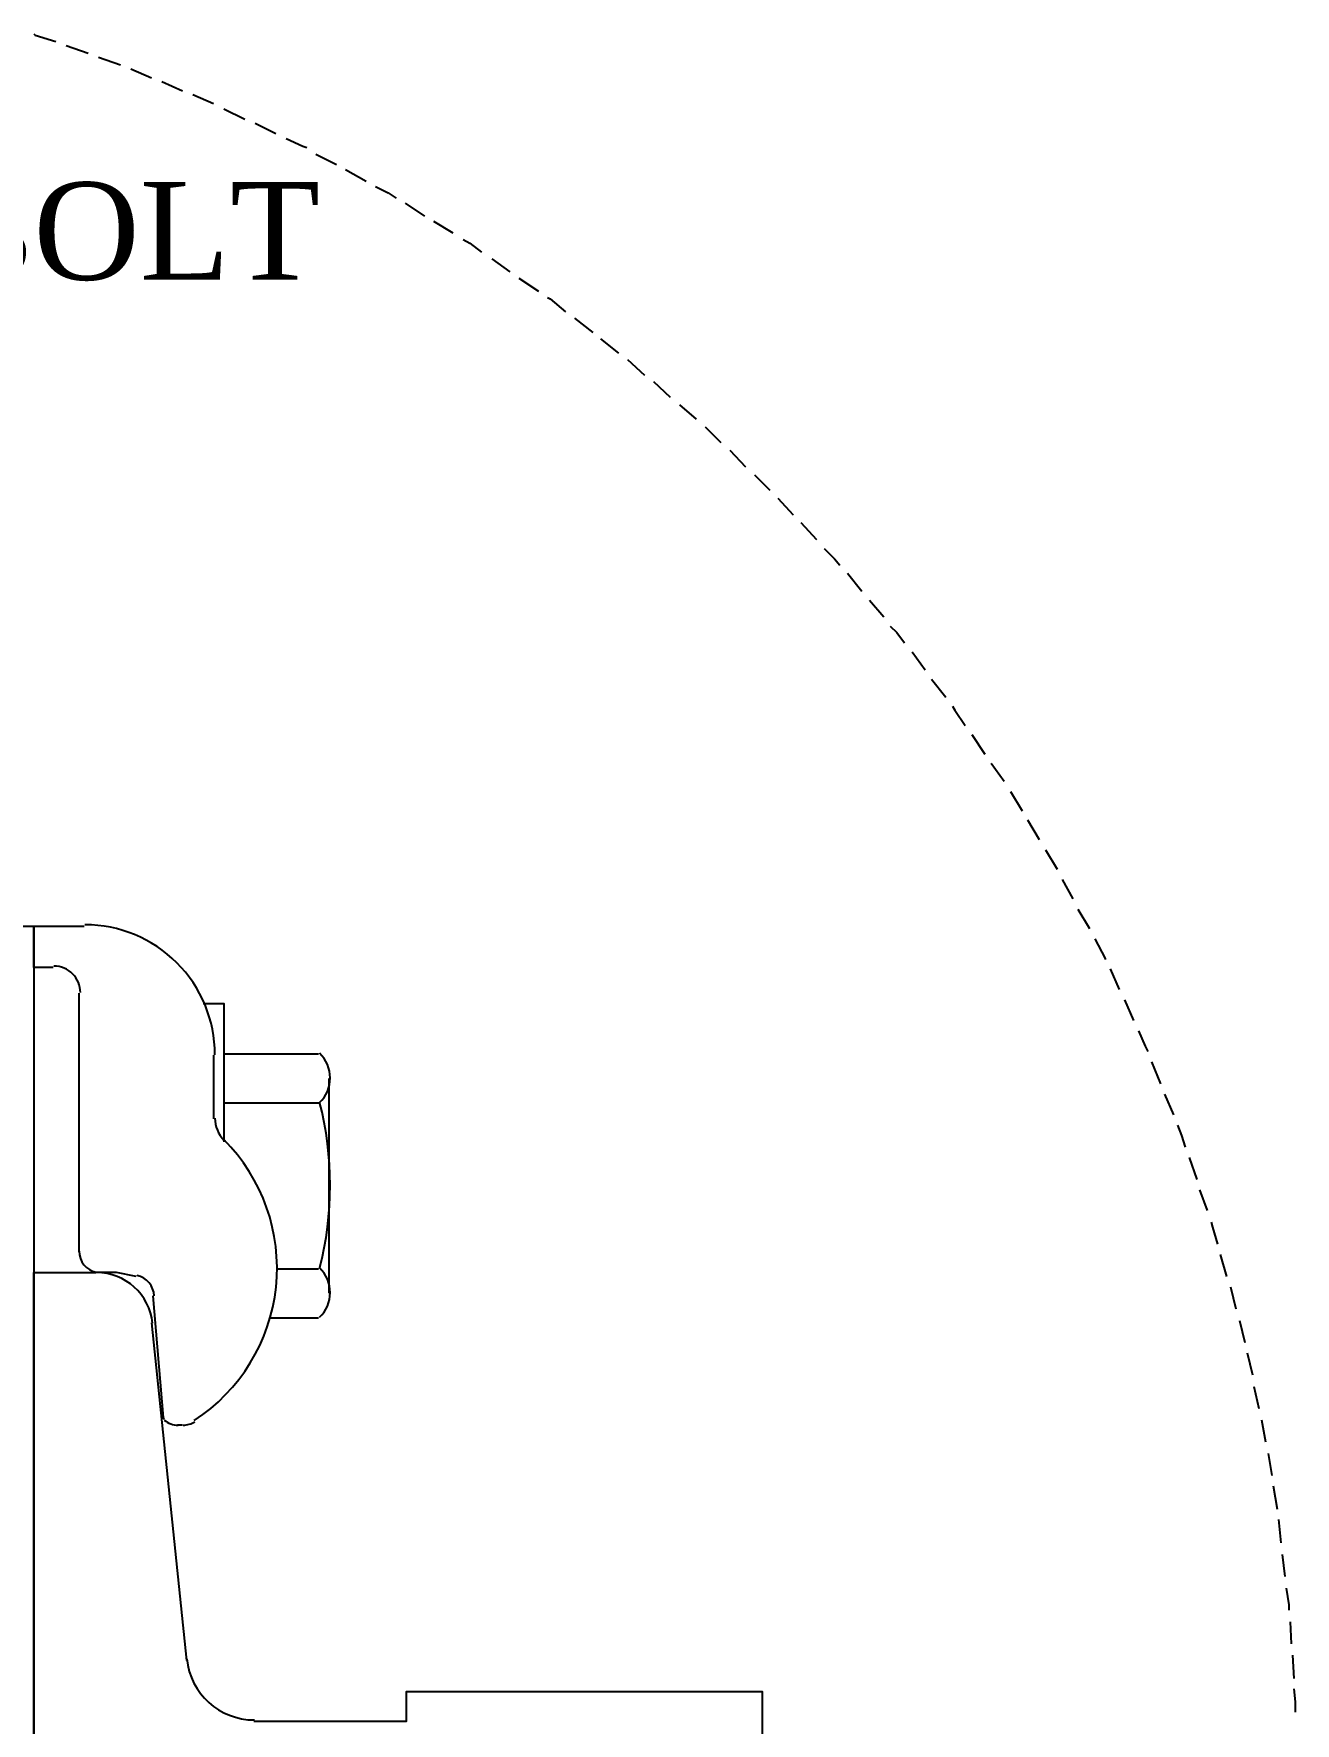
# Model space of a CAD drawing. Header units: millimetres. Extents: x -665 to 1025160, y -28012 to 4210.
# Drawn here: x 1011151 to 1011797, y 241 to 1106 of the extents above; entities that cross this region are included whole.
import ezdxf

# ---------------------------------------------------------------- set-up
doc = ezdxf.new("R2010")
doc.units = ezdxf.units.MM
doc.layers.add('PDF_0', color=7, linetype='Continuous')
doc.layers.add('PDF_gide rail', color=7, linetype='Continuous')

msp = doc.modelspace()

# ---------------------------------------------------------------- linework, layer by layer
at = {"layer": 'PDF_0', "lineweight": 25, "transparency": 33554666, "elevation": -137}
for points in [[(1011151.135, 1106.132), (1011151.797, 1105.469), (1011162.391, 1102.159)], [(1011151.135, 1106.132), (1011151.797, 1105.469), (1011162.391, 1102.159)], [(1011167.688, 1100.173), (1011178.943, 1096.2)], [(1011167.688, 1100.173), (1011178.943, 1096.2)], [(1011184.24, 1094.214), (1011195.496, 1090.241)], [(1011184.24, 1094.214), (1011195.496, 1090.241)], [(1011200.793, 1088.255), (1011211.386, 1083.62)], [(1011200.793, 1088.255), (1011211.386, 1083.62)], [(1011216.683, 1081.634), (1011227.277, 1076.999)], [(1011216.683, 1081.634), (1011227.277, 1076.999)], [(1011232.574, 1075.013), (1011243.167, 1070.378)], [(1011232.574, 1075.013), (1011243.167, 1070.378)], [(1011248.464, 1067.73), (1011259.058, 1062.433)], [(1011248.464, 1067.73), (1011259.058, 1062.433)], [(1011264.354, 1060.446), (1011274.948, 1055.15)], [(1011264.354, 1060.446), (1011274.948, 1055.15)], [(1011280.245, 1052.501), (1011288.852, 1048.529), (1011290.838, 1047.867)], [(1011280.245, 1052.501), (1011288.852, 1048.529), (1011290.838, 1047.867)], [(1011295.473, 1044.556), (1011306.067, 1039.259)], [(1011295.473, 1044.556), (1011306.067, 1039.259)], [(1011310.702, 1036.611), (1011321.295, 1030.652)], [(1011310.702, 1036.611), (1011321.295, 1030.652)], [(1011325.93, 1028.003), (1011332.551, 1024.693), (1011336.524, 1022.045)], [(1011325.93, 1028.003), (1011332.551, 1024.693), (1011336.524, 1022.045)], [(1011341.158, 1019.396), (1011351.09, 1012.775)], [(1011341.158, 1019.396), (1011351.09, 1012.775)], [(1011355.724, 1010.127), (1011365.656, 1004.168)], [(1011355.724, 1010.127), (1011365.656, 1004.168)], [(1011370.953, 1000.857), (1011374.263, 998.871), (1011380.222, 994.236)], [(1011370.953, 1000.857), (1011374.263, 998.871), (1011380.222, 994.236)], [(1011385.519, 990.926), (1011394.788, 984.305)], [(1011385.519, 990.926), (1011394.788, 984.305)], [(1011399.423, 980.994), (1011409.355, 974.373)], [(1011399.423, 980.994), (1011409.355, 974.373)], [(1011413.989, 971.063), (1011415.314, 970.401), (1011423.259, 963.78)], [(1011413.989, 971.063), (1011415.314, 970.401), (1011423.259, 963.78)], [(1011427.894, 960.469), (1011437.163, 953.186)], [(1011427.894, 960.469), (1011437.163, 953.186)], [(1011441.136, 949.875), (1011450.405, 942.592)], [(1011441.136, 949.875), (1011450.405, 942.592)], [(1011455.04, 939.282), (1011463.647, 931.337)], [(1011455.04, 939.282), (1011463.647, 931.337)], [(1011468.282, 928.026), (1011476.889, 920.081)], [(1011468.282, 928.026), (1011476.889, 920.081)], [(1011481.524, 916.108), (1011490.131, 908.825)], [(1011481.524, 916.108), (1011490.131, 908.825)], [(1011494.766, 904.853), (1011502.711, 896.907)], [(1011494.766, 904.853), (1011502.711, 896.907)], [(1011507.346, 892.935), (1011515.291, 884.327)], [(1011507.346, 892.935), (1011515.291, 884.327)], [(1011519.926, 880.355), (1011527.209, 873.072), (1011527.871, 872.41)], [(1011519.926, 880.355), (1011527.209, 873.072), (1011527.871, 872.41)], [(1011531.844, 868.437), (1011539.789, 859.83)], [(1011531.844, 868.437), (1011539.789, 859.83)], [(1011543.761, 855.857), (1011551.707, 847.25)], [(1011543.761, 855.857), (1011551.707, 847.25)], [(1011555.679, 842.615), (1011560.976, 837.318), (1011563.624, 834.008)], [(1011555.679, 842.615), (1011560.976, 837.318), (1011563.624, 834.008)], [(1011567.597, 830.035), (1011574.88, 820.766)], [(1011567.597, 830.035), (1011574.88, 820.766)], [(1011578.853, 816.131), (1011586.136, 807.524)], [(1011578.853, 816.131), (1011586.136, 807.524)], [(1011589.446, 802.889), (1011592.757, 799.578), (1011596.73, 794.282)], [(1011589.446, 802.889), (1011592.757, 799.578), (1011596.73, 794.282)], [(1011600.702, 789.647), (1011607.323, 780.377)], [(1011600.702, 789.647), (1011607.323, 780.377)], [(1011610.634, 775.743), (1011617.917, 766.473)], [(1011610.634, 775.743), (1011617.917, 766.473)], [(1011621.227, 761.839), (1011622.552, 759.852), (1011627.848, 751.907)], [(1011621.227, 761.839), (1011622.552, 759.852), (1011627.848, 751.907)], [(1011631.159, 747.272), (1011637.78, 737.341)], [(1011631.159, 747.272), (1011637.78, 737.341)], [(1011641.09, 732.706), (1011647.711, 723.437)], [(1011641.09, 732.706), (1011647.711, 723.437)], [(1011651.022, 718.14), (1011656.981, 708.208)], [(1011651.022, 718.14), (1011656.981, 708.208)], [(1011659.629, 703.574), (1011665.588, 693.642)], [(1011659.629, 703.574), (1011665.588, 693.642)], [(1011668.899, 688.345), (1011674.858, 678.414)], [(1011668.899, 688.345), (1011674.858, 678.414)], [(1011677.506, 673.117), (1011682.803, 663.185)], [(1011677.506, 673.117), (1011682.803, 663.185)], [(1011685.451, 657.889), (1011691.41, 647.957)], [(1011685.451, 657.889), (1011691.41, 647.957)], [(1011161.067, 628.094), (1011151.135, 628.094), (1011151.135, 649.281), (1011176.957, 649.281)], [(1011151.135, 649.281), (1011151.135, 649.281)], [(1011161.067, 628.094), (1011151.135, 628.094), (1011151.135, 649.281), (1011176.957, 649.281)], [(1011151.135, 649.281), (1011151.135, 649.281)], [(1011169.012, 649.281), (1011169.012, 649.281)], [(1011169.012, 649.281), (1011169.012, 649.281)], [(1011694.059, 642.66), (1011699.355, 632.729), (1011699.355, 632.067)], [(1011694.059, 642.66), (1011699.355, 632.729), (1011699.355, 632.067)], [(1011702.004, 627.432), (1011706.638, 616.838)], [(1011702.004, 627.432), (1011706.638, 616.838)], [(1011174.309, 482.432), (1011174.309, 614.852)], [(1011174.309, 482.432), (1011174.309, 614.852)], [(1011237.87, 609.555), (1011248.464, 609.555), (1011248.464, 538.71)], [(1011237.87, 609.555), (1011248.464, 609.555), (1011248.464, 538.71)], [(1011709.287, 611.541), (1011713.922, 600.948)], [(1011709.287, 611.541), (1011713.922, 600.948)], [(1011716.57, 595.651), (1011719.881, 587.706), (1011721.205, 585.057)], [(1011716.57, 595.651), (1011719.881, 587.706), (1011721.205, 585.057)], [(1011243.167, 583.071), (1011243.167, 550.628)], [(1011243.167, 583.071), (1011243.167, 550.628)], [(1011296.797, 583.733), (1011248.464, 583.733)], [(1011296.797, 583.733), (1011248.464, 583.733)], [(1011723.191, 579.761), (1011727.826, 568.505)], [(1011723.191, 579.761), (1011727.826, 568.505)], [(1011302.094, 571.153), (1011302.094, 461.244)], [(1011302.094, 571.153), (1011302.094, 461.244)], [(1011729.812, 563.208), (1011734.447, 552.614)], [(1011729.812, 563.208), (1011734.447, 552.614)], [(1011296.797, 558.573), (1011248.464, 558.573)], [(1011296.797, 558.573), (1011248.464, 558.573)], [(1011736.433, 547.318), (1011738.419, 542.021), (1011740.406, 536.062)], [(1011736.433, 547.318), (1011738.419, 542.021), (1011740.406, 536.062)], [(1011742.392, 530.765), (1011746.365, 519.509)], [(1011742.392, 530.765), (1011746.365, 519.509)], [(1011747.689, 514.212), (1011751.661, 503.619)], [(1011747.689, 514.212), (1011751.661, 503.619)], [(1011753.648, 497.66), (1011754.31, 495.011), (1011756.958, 486.404)], [(1011753.648, 497.66), (1011754.31, 495.011), (1011756.958, 486.404)], [(1011758.282, 481.107), (1011761.593, 469.852)], [(1011758.282, 481.107), (1011761.593, 469.852)], [(1011203.441, 469.852), (1011193.51, 471.838), (1011182.916, 471.838)], [(1011203.441, 469.852), (1011193.51, 471.838), (1011182.916, 471.838)], [(1011275.61, 473.824), (1011296.797, 473.824)], [(1011275.61, 473.824), (1011296.797, 473.824)], [(1011763.579, 464.555), (1011766.228, 453.299)], [(1011763.579, 464.555), (1011766.228, 453.299)], [(1011272.3, 448.664), (1011296.797, 448.664)], [(1011272.3, 448.664), (1011296.797, 448.664)], [(1011768.214, 447.34), (1011770.862, 436.084)], [(1011768.214, 447.34), (1011770.862, 436.084)], [(1011772.187, 430.788), (1011774.835, 419.532)], [(1011772.187, 430.788), (1011774.835, 419.532)], [(1011775.497, 413.573), (1011778.145, 402.317)], [(1011775.497, 413.573), (1011778.145, 402.317)], [(1011227.277, 393.71), (1011224.628, 393.71)], [(1011227.277, 393.71), (1011224.628, 393.71)], [(1011779.47, 396.358), (1011781.456, 385.103)], [(1011779.47, 396.358), (1011781.456, 385.103)], [(1011782.78, 379.144), (1011784.766, 367.888)], [(1011782.78, 379.144), (1011784.766, 367.888)], [(1011785.429, 362.591), (1011787.415, 350.673)], [(1011785.429, 362.591), (1011787.415, 350.673)], [(1011788.077, 345.376), (1011789.401, 333.459)], [(1011788.077, 345.376), (1011789.401, 333.459)], [(1011790.063, 327.5), (1011791.388, 316.244)], [(1011790.063, 327.5), (1011791.388, 316.244)], [(1011792.05, 310.285), (1011793.374, 301.678), (1011793.374, 299.029)], [(1011792.05, 310.285), (1011793.374, 301.678), (1011793.374, 299.029)], [(1011794.036, 293.07), (1011794.698, 281.815)], [(1011794.036, 293.07), (1011794.698, 281.815)], [(1011795.36, 275.856), (1011796.022, 263.938)], [(1011795.36, 275.856), (1011796.022, 263.938)], [(1011796.022, 258.641), (1011796.684, 252.02), (1011796.684, 246.723)], [(1011796.022, 258.641), (1011796.684, 252.02), (1011796.684, 246.723)]]:
    msp.add_lwpolyline(points, dxfattribs=at)
msp.add_lwpolyline([(1011044.537, 649.281), (1011044.537, -219.396), (1011113.395, -219.396), (1011113.395, 649.281), (1011151.135, 649.281), (1011151.135, -219.396), (1011113.395, -219.396), (1011113.395, 649.281)], close=True, dxfattribs=at)
msp.add_lwpolyline([(1011044.537, 649.281), (1011044.537, -219.396), (1011113.395, -219.396), (1011113.395, 649.281), (1011151.135, 649.281), (1011151.135, -219.396), (1011113.395, -219.396), (1011113.395, 649.281)], close=True, dxfattribs=at)
msp.add_lwpolyline([(1011212.048, 459.92), (1011217.345, 397.682, 0.1989944), (1011217.93, 396.751)], format="xyb", dxfattribs=at)
msp.add_lwpolyline([(1011212.048, 459.92), (1011217.345, 397.682, 0.1989944), (1011217.93, 396.751)], format="xyb", dxfattribs=at)
at = {"layer": 'PDF_0', "lineweight": 25, "transparency": 33554666}
for centre, radius, start, end in [((1011177.288, 583.402, -137), 66.541, 359.999721, 90.000279), ((1011177.288, 583.402, -137), 66.541, 359.999721, 90.000279), ((1011161.398, 615.183, -137), 13.573, 359.999418, 90.000582), ((1011161.398, 615.183, -137), 13.573, 359.999418, 90.000582), ((1011285.21, 571.484, -137), 17.547, 313.898037, 46.101963), ((1011285.21, 571.484, -137), 17.547, 313.898037, 46.101963), ((1011129.615, 516.53, -137), 173.141, 345.750844, 14.249156), ((1011129.615, 516.53, -137), 173.141, 345.750844, 14.249156), ((1011260.05, 550.959, -137), 16.22, 179.99889, 224.985495), ((1011260.05, 550.959, -137), 16.22, 179.99889, 224.985495), ((1011182.585, 474.155, -137), 93.025, 302.996862, 44.983613), ((1011182.585, 474.155, -137), 93.025, 302.996862, 44.983613), ((1011185.233, 482.762, -137), 10.924, 180.000758, 258.690973), ((1011185.233, 482.762, -137), 10.924, 180.000758, 258.690973), ((1011201.786, 459.59, -137), 10.924, 2.039683, 78.692163), ((1011201.786, 459.59, -137), 10.924, 2.039683, 78.692163), ((1011285.21, 461.575, -137), 17.547, 313.898037, 46.101963), ((1011285.21, 461.575, -137), 17.547, 313.898037, 46.101963), ((1011224.96, 404.635, -137), 10.925, 229.695512, 269.998129), ((1011224.96, 404.635, -137), 10.925, 229.695512, 269.998129), ((1011227.607, 404.638, -137), 10.928, 270.007291, 302.995353), ((1011227.607, 404.638, -137), 10.928, 270.007291, 302.995353)]:
    msp.add_arc(centre, radius, start, end, dxfattribs=at)
at = {"layer": 'PDF_gide rail', "lineweight": 25, "transparency": 33554666, "elevation": -137}
for points in [[(1011182.916, -41.953), (1011151.135, -41.953), (1011151.135, 471.838), (1011182.916, 471.838)], [(1011182.916, -41.953), (1011151.135, -41.953), (1011151.135, 471.838), (1011182.916, 471.838)], [(1011211.386, 446.016), (1011229.263, 273.207)], [(1011211.386, 446.016), (1011229.263, 273.207)], [(1011263.692, 242.089), (1011341.82, 242.089), (1011341.82, 257.317), (1011523.898, 257.317), (1011523.898, 172.568), (1011341.82, 172.568), (1011341.82, 187.134), (1011263.692, 187.134)], [(1011263.692, 242.089), (1011341.82, 242.089), (1011341.82, 257.317), (1011523.898, 257.317), (1011523.898, 172.568), (1011341.82, 172.568), (1011341.82, 187.134), (1011263.692, 187.134)]]:
    msp.add_lwpolyline(points, dxfattribs=at)
at = {"layer": 'PDF_gide rail', "lineweight": 25, "transparency": 33554666}
for centre, radius, start, end in [((1011183.247, 443.037, -137), 28.801, 5.744668, 90.000528), ((1011183.247, 443.037, -137), 28.801, 5.744668, 90.000528), ((1011264.023, 277.511, -137), 34.76, 185.74536, 270.000133), ((1011264.023, 277.511, -137), 34.76, 185.74536, 270.000133)]:
    msp.add_arc(centre, radius, start, end, dxfattribs=at)

# ---------------------------------------------------------------- texts
at = {"insert": (1010762.739, 1030.181), "char_height": 50, "attachment_point": 1}
msp.add_mtext_dynamic_manual_height_columns('{\\Fcent|c0;ANCHOR BOLT \\fISOCPEUR|b0|i0|c0|p34;%%C\\Fcent|c0;12MM.}', width=563.58637, gutter_width=12.845, heights=[164.002], dxfattribs=at)

doc.saveas('drawing.dxf')
